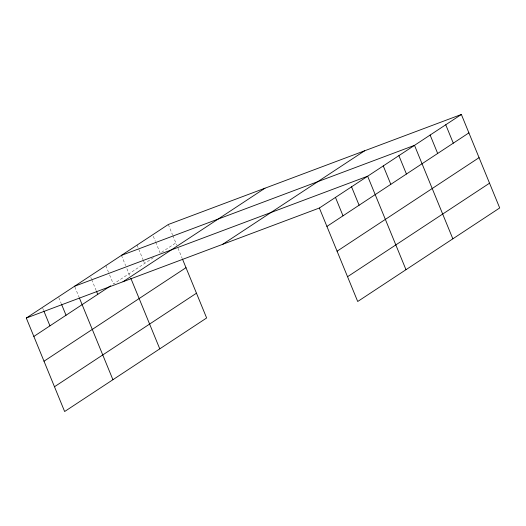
<?xml version="1.0" encoding="UTF-8"?>
<svg xmlns="http://www.w3.org/2000/svg" width="526" height="526" viewBox="0 0 526 526"><rect width="100%" height="100%" fill="white"/><g stroke="black" fill="none" stroke-linecap="round" stroke-linejoin="round"><path stroke-width="0.39" stroke-dasharray="2.63 1.97" d="M153.428 257.668L113.366 284.066L108.836 273.02M161.581 252.302L175.842 242.907M168.294 224.503L172.521 234.806M172.824 235.543L176.762 245.155M177.998 248.16L182.305 258.674M153.276 236.266L155.394 241.414M155.689 242.151L160.22 253.197M137.056 245.083L143.092 259.805M143.394 260.541L144.604 263.487M121.434 255.373L125.661 265.676M126.871 268.622L129.6 275.276M105.818 265.663L108.534 272.284M90.801 277.426L91.406 278.898M91.708 279.628L96.232 290.674M74.876 286.979L79.104 297.282M58.787 297.578L61.2 303.469M42.691 308.177L43.599 310.386"/><path stroke-width="0.79" d="M182.614 259.423L206.633 317.98L64.639 411.523L26.3 318.046L168.294 224.503L461.361 114.477L499.7 207.954L357.706 301.497L319.367 208.02L461.361 114.477M33.848 336.449L110.644 285.855M123.012 281.732L265.005 188.19M44.006 361.224L186 267.681M222.656 244.327L364.649 150.784M54.48 386.748L196.468 293.206M326.916 226.423L468.909 132.881M337.081 251.198L479.068 157.655M347.548 276.722L489.542 183.18M121.434 255.373L414.501 145.34L452.84 238.824M74.58 286.243L367.648 176.21L405.987 269.693M26.3 318.046L319.367 208.02M445.739 124.761L453.287 143.171M430.123 135.05L437.671 153.46M398.886 155.63L406.434 174.034M383.263 165.92L390.811 184.324M351.552 186.815L359.1 205.219M335.463 197.414L343.011 215.818M130.829 278.28L159.772 348.85M96.534 291.411L97.744 294.356M79.406 298.018L112.919 379.719M61.503 304.206L66.033 315.245M43.901 311.122L49.944 325.844"/></g></svg>
